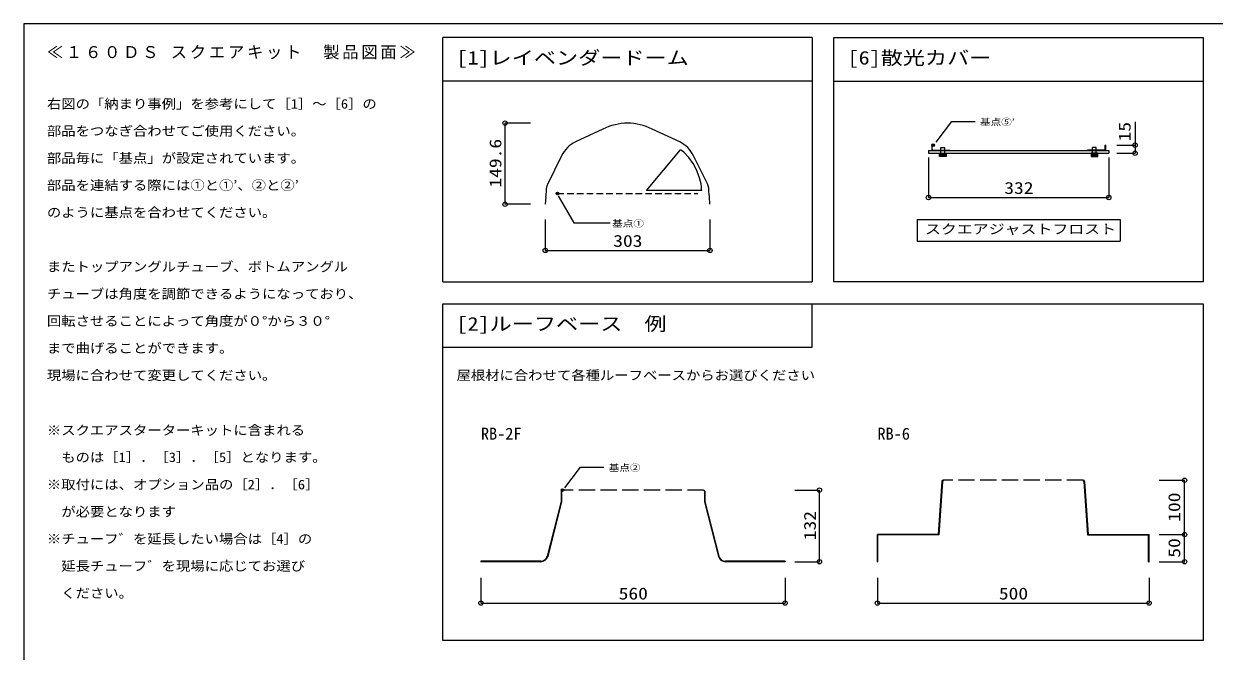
# Model space of a CAD drawing. Units: millimetres at full size, sheet at 1:10. Extents: x -2000 to 2000, y -1400 to 1400.
# Drawn here: x -2000 to 192, y 244 to 1400 of the extents above; entities that cross this region are included whole.
import ezdxf
from ezdxf.enums import TextEntityAlignment as Align

# ---------------------------------------------------------------- set-up
doc = ezdxf.new("R2010")
doc.units = ezdxf.units.MM
doc.header["$LTSCALE"] = 10
doc.header["$PDMODE"] = 32
doc.header["$PDSIZE"] = 5
doc.linetypes.add('DASHED1', pattern=[1.8, 1.2, -0.6])
doc.linetypes.add('DASHED3', pattern=[4, 3, -1])
for name, color, linetype in [('8-0', 7, 'Continuous'), ('F-8', 7, 'Continuous'), ('F-C', 7, 'Continuous'), ('F-E', 7, 'Continuous'), ('F-F', 7, 'Continuous')]:
    doc.layers.add(name, color=color, linetype=linetype)
doc.styles.add('ＭＳ ゴシック', font='')
doc.styles.get('ＭＳ ゴシック').set_extended_font_data('MS Gothic')

msp = doc.modelspace()

# ---------------------------------------------------------------- linework, layer by layer
at = {"layer": '8-0'}
msp.add_lwpolyline([(-2000, -1400), (2000, -1400), (2000, 1400), (-2000, 1400)], close=True, dxfattribs=at)
at = {"layer": 'F-8'}
for p, q in [((-1228.36, 924.46), (-1228.36, 1374.47)), ((-548.36, 1374.47), (-1228.36, 1374.47)), ((-548.36, 1374.47), (-548.36, 924.46)), ((171.64, 1374.47), (171.64, 924.46)), ((-548.36, 1294.47), (-1228.36, 1294.47)), ((-508.36, 1294.47), (171.64, 1294.47)), ((-1067.1, 1217.25), (-1114.24, 1217.25)), ((-1114.06, 1067.63), (-1114.06, 1217.25)), ((45.94, 1219.37), (45.94, 1161.46)), ((12.66, 1176.46), (46.12, 1176.46)), ((-334.36, 1153.69), (-334.36, 1080.06)), ((-2.36, 1153.69), (-2.36, 1080.06)), ((12.66, 1161.46), (46.12, 1161.46)), ((-334.36, 1080.06), (-2.36, 1080.06)), ((-1067.1, 1067.63), (-1114.24, 1067.63)), ((-1039.88, 1039.71), (-1039.88, 982.3)), ((-736.84, 1039.71), (-736.84, 982.3)), ((-1039.88, 982.48), (-736.84, 982.48)), ((-1228.36, 924.46), (-548.36, 924.46)), ((171.64, 924.46), (-508.36, 924.46)), ((-1228.36, 264.47), (-1228.36, 884.46)), ((-1228.36, 884.46), (171.64, 884.46)), ((171.64, 884.46), (171.64, 264.47)), ((90.63, 559.3), (137.32, 559.3)), ((137.14, 459.3), (137.14, 559.3)), ((-580.29, 541.3), (-534.9, 541.3)), ((-535.08, 409.3), (-535.08, 541.3)), ((90.57, 459.3), (137.32, 459.3)), ((90.63, 459.3), (137.32, 459.3)), ((137.14, 409.3), (137.14, 459.3)), ((-580.29, 409.3), (-534.9, 409.3)), ((90.57, 409.3), (137.32, 409.3)), ((-1158.36, 379.58), (-1158.36, 332.9)), ((-598.36, 379.58), (-598.36, 332.9)), ((-428.36, 379.58), (-428.36, 332.9)), ((71.64, 379.58), (71.64, 332.9)), ((-1158.36, 333.08), (-598.36, 333.08)), ((-428.36, 333.08), (71.64, 333.08)), ((171.64, 264.47), (-1228.36, 264.47))]:
    msp.add_line(p, q, dxfattribs=at)
for points in [[(-508.36, 924.46), (-508.36, 1374.47), (171.64, 1374.47)], [(-320.33, 1182.21), (-291.57, 1220.21), (-248.59, 1220.21)], [(-1016.09, 1083.29), (-987.32, 1033.46), (-920.34, 1033.46)], [(-1228.36, 804.46), (-548.36, 804.46), (-548.36, 884.46)], [(-1003.9, 545.49), (-975.13, 583.49), (-932.15, 583.49)]]:
    msp.add_lwpolyline(points, dxfattribs=at)
for centre in [(-1114.06, 1217.25), (45.94, 1176.46), (45.94, 1161.46), (-334.36, 1080.06), (-2.36, 1080.06), (-1114.06, 1067.63), (-1039.88, 982.48), (-736.84, 982.48), (137.14, 559.3), (-535.08, 541.3), (137.14, 459.3), (137.14, 459.3), (-535.08, 409.3), (137.14, 409.3), (-1158.36, 333.08), (-598.36, 333.08), (-428.36, 333.08), (71.64, 333.08)]:
    msp.add_circle(centre, 4, dxfattribs=at)
at = {"layer": 'F-C'}
for p, q in [((-334.36, 1166.46), (-2.36, 1166.46)), ((-328.36, 1176.46), (-328.36, 1168.26)), ((-328.36, 1176.46), (-327.51, 1176.46)), ((-327.51, 1168.31), (-327.51, 1176.46)), ((-326.56, 1166.46), (-295.36, 1166.46)), ((-326.51, 1167.31), (-295.36, 1167.31)), ((-311.36, 1172.46), (-304.36, 1172.46)), ((-311.36, 1161.46), (-311.36, 1172.46)), ((-304.36, 1161.46), (-304.36, 1172.46)), ((-295.36, 1167.31), (-295.36, 1166.46)), ((-41.36, 1167.31), (-41.36, 1166.46)), ((-10.21, 1167.31), (-41.36, 1167.31)), ((-10.16, 1166.46), (-41.36, 1166.46)), ((-25.36, 1172.46), (-32.36, 1172.46)), ((-32.36, 1161.46), (-32.36, 1172.46)), ((-25.36, 1161.46), (-25.36, 1172.46)), ((-9.21, 1168.31), (-9.21, 1176.46)), ((-8.36, 1176.46), (-9.21, 1176.46)), ((-8.36, 1176.46), (-8.36, 1168.26)), ((-2.36, 1166.46), (-2.36, 1161.46)), ((-313.86, 1155.46), (-313.86, 1161.46)), ((-313.86, 1161.46), (-301.86, 1161.46)), ((-301.86, 1155.46), (-313.86, 1155.46)), ((-312.86, 1155.46), (-312.86, 1161.46)), ((-311.86, 1155.46), (-311.86, 1161.46)), ((-310.86, 1155.46), (-310.86, 1161.46)), ((-309.86, 1155.46), (-309.86, 1161.46)), ((-308.86, 1155.46), (-308.86, 1161.46)), ((-307.86, 1155.46), (-307.86, 1161.46)), ((-306.86, 1161.46), (-306.86, 1155.46)), ((-305.86, 1161.46), (-305.86, 1155.46)), ((-304.86, 1161.46), (-304.86, 1155.46)), ((-303.86, 1161.46), (-303.86, 1155.46)), ((-302.86, 1161.46), (-302.86, 1155.46)), ((-301.86, 1161.46), (-301.86, 1155.46)), ((-34.86, 1161.46), (-34.86, 1155.46)), ((-22.86, 1161.46), (-34.86, 1161.46)), ((-34.86, 1155.46), (-22.86, 1155.46)), ((-33.86, 1161.46), (-33.86, 1155.46)), ((-32.86, 1161.46), (-32.86, 1155.46)), ((-31.86, 1161.46), (-31.86, 1155.46)), ((-30.86, 1161.46), (-30.86, 1155.46)), ((-29.86, 1161.46), (-29.86, 1155.46)), ((-28.86, 1155.46), (-28.86, 1161.46)), ((-27.86, 1155.46), (-27.86, 1161.46)), ((-26.86, 1155.46), (-26.86, 1161.46)), ((-25.86, 1155.46), (-25.86, 1161.46)), ((-24.86, 1155.46), (-24.86, 1161.46)), ((-23.86, 1155.46), (-23.86, 1161.46)), ((-22.86, 1155.46), (-22.86, 1161.46)), ((-355.25, 1039.71), (-355.25, 999.71)), ((-355.25, 999.71), (18.54, 999.71))]:
    msp.add_line(p, q, dxfattribs=at)
for points in [[(-334.36, 1166.46), (-334.36, 1161.46), (-2.36, 1161.46)], [(-355.25, 1039.71), (18.54, 1039.71), (18.54, 999.71)]]:
    msp.add_lwpolyline(points, dxfattribs=at)
for centre, radius, start, end in [((-326.56, 1168.26), 1.8, 180, 270), ((-326.51, 1168.31), 1, 180, 270), ((-10.21, 1168.31), 1, 270, 0), ((-10.16, 1168.26), 1.8, 270, 0)]:
    msp.add_arc(centre, radius, start, end, dxfattribs=at)
msp.add_point((-325.86, 1176.46), dxfattribs=at)
at = {"layer": 'F-E'}
for p, q in [((-933.73, 1206.22), (-984.34, 1182.52)), ((-792.48, 1182.52), (-843.08, 1206.22)), ((-853.48, 1092.97), (-790.68, 1168.14)), ((-784.91, 1163.44), (-790.68, 1168.14)), ((-775.64, 1153.64), (-784.91, 1163.44)), ((-1009.94, 1156.68), (-1035.88, 1103.79)), ((-767.69, 1142.74), (-775.64, 1153.64)), ((-761.21, 1130.9), (-767.69, 1142.74)), ((-740.93, 1103.79), (-766.87, 1156.68)), ((-756.3, 1118.34), (-761.21, 1130.9)), ((-753.03, 1105.25), (-756.3, 1118.34)), ((-752.48, 1100.35), (-753.03, 1105.25)), ((-752.07, 1095.43), (-752.48, 1100.35)), ((-1039.04, 1081.23), (-1039.88, 1067.63)), ((-1039.12, 1083.53), (-1039.26, 1081.23)), ((-1039.26, 1081.23), (-1039.04, 1081.23)), ((-1038.89, 1083.53), (-1039.12, 1083.53)), ((-1038.26, 1093.83), (-1038.89, 1083.53)), ((-751.94, 1092.97), (-853.48, 1092.97)), ((-751.94, 1092.97), (-752.07, 1095.43)), ((-737.92, 1083.53), (-738.56, 1093.83)), ((-737.69, 1083.53), (-737.92, 1083.53)), ((-737.78, 1081.23), (-737.55, 1081.23)), ((-736.94, 1067.63), (-737.78, 1081.23)), ((-737.55, 1081.23), (-737.69, 1083.53))]:
    msp.add_line(p, q, dxfattribs=at)
at = {"layer": 'F-E', "linetype": 'DASHED1'}
msp.add_line((-1017.62, 1087.46), (-759.2, 1087.46), dxfattribs=at)
at = {"layer": 'F-E'}
for points in [[(-888.41, 1217.18), (-894.27, 1216.88), (-900.09, 1216.27), (-905.84, 1215.36), (-911.53, 1214.14), (-917.17, 1212.62), (-922.75, 1210.79), (-928.27, 1208.66), (-933.73, 1206.22)], [(-843.08, 1206.22), (-848.55, 1208.66), (-854.07, 1210.79), (-859.65, 1212.62), (-865.28, 1214.14), (-870.98, 1215.36), (-876.73, 1216.27), (-882.54, 1216.88), (-888.41, 1217.18)], [(-984.34, 1182.52), (-988.41, 1180.4), (-992.23, 1177.96), (-995.81, 1175.2), (-999.14, 1172.13), (-1002.21, 1168.74), (-1005.04, 1165.04), (-1007.62, 1161.02), (-1009.94, 1156.68)], [(-766.87, 1156.68), (-769.2, 1161.02), (-771.78, 1165.04), (-774.6, 1168.74), (-777.68, 1172.13), (-781, 1175.2), (-784.58, 1177.96), (-788.4, 1180.4), (-792.48, 1182.52)], [(-1037.81, 1097.8), (-1037.9, 1097.31), (-1037.98, 1096.82), (-1038.05, 1096.32), (-1038.11, 1095.83), (-1038.16, 1095.33), (-1038.2, 1094.83), (-1038.23, 1094.33), (-1038.26, 1093.83)], [(-1035.88, 1103.79), (-1036.2, 1103.07), (-1036.5, 1102.34), (-1036.77, 1101.61), (-1037.03, 1100.87), (-1037.26, 1100.11), (-1037.46, 1099.35), (-1037.65, 1098.58), (-1037.81, 1097.8)], [(-739.01, 1097.8), (-739.17, 1098.58), (-739.35, 1099.35), (-739.56, 1100.11), (-739.79, 1100.87), (-740.04, 1101.61), (-740.31, 1102.34), (-740.61, 1103.07), (-740.93, 1103.79)], [(-738.56, 1093.83), (-738.58, 1094.33), (-738.61, 1094.83), (-738.65, 1095.33), (-738.71, 1095.83), (-738.77, 1096.32), (-738.84, 1096.82), (-738.92, 1097.31), (-739.01, 1097.8)]]:
    msp.add_lwpolyline(points, dxfattribs=at)
msp.add_point((-1017.62, 1087.46), dxfattribs=at)
at = {"layer": 'F-F'}
for p, q in [((-309.85, 556.97), (-316.36, 459.3)), ((-308.65, 556.89), (-315.21, 458.5)), ((-307.35, 559.3), (-307.35, 558.1)), ((-49.36, 559.3), (-49.36, 558.1)), ((-48.07, 556.89), (-41.51, 458.5)), ((-46.87, 556.97), (-40.36, 459.3)), ((-1010.5, 539.34), (-1010.5, 520.18)), ((-1009.79, 539.34), (-1009.79, 520.18)), ((-1008.36, 540.59), (-1008.36, 541.3)), ((-748.36, 540.59), (-748.36, 541.3)), ((-746.92, 539.34), (-746.92, 520.18)), ((-746.21, 539.34), (-746.21, 520.18)), ((-1010.53, 519.88), (-1036.13, 419.33)), ((-1009.84, 519.71), (-1035.44, 419.15)), ((-746.87, 519.71), (-721.27, 419.15)), ((-746.18, 519.88), (-720.58, 419.33)), ((-428.36, 409.3), (-428.36, 459.3)), ((-316.36, 459.3), (-428.36, 459.3)), ((-427.56, 409.3), (-427.56, 458.5)), ((-315.21, 458.5), (-427.56, 458.5)), ((-41.51, 458.5), (70.84, 458.5)), ((-40.36, 459.3), (71.64, 459.3)), ((70.84, 409.3), (70.84, 458.5)), ((71.64, 409.3), (71.64, 459.3)), ((-1158.36, 410.01), (-1158.36, 409.3)), ((-1048.36, 410.01), (-1158.36, 410.01)), ((-1048.36, 409.3), (-1158.36, 409.3)), ((-598.36, 410.01), (-708.36, 410.01)), ((-598.36, 409.3), (-708.36, 409.3)), ((-598.36, 410.01), (-598.36, 409.3)), ((-428.36, 409.3), (-427.56, 409.3)), ((70.84, 409.3), (71.64, 409.3))]:
    msp.add_line(p, q, dxfattribs=at)
at = {"layer": 'F-F', "linetype": 'DASHED3'}
for p, q in [((-49.36, 559.3), (-307.35, 559.3)), ((-748.36, 541.3), (-1008.36, 541.3))]:
    msp.add_line(p, q, dxfattribs=at)
at = {"layer": 'F-F'}
for centre, radius, start, end in [((-307.35, 556.8), 2.5, 90, 176.18593), ((-307.35, 556.8), 1.3, 90, 176.18593), ((-49.36, 556.8), 2.5, 3.81407, 90), ((-49.36, 556.8), 1.3, 3.81407, 90), ((-1008.36, 539.16), 2.14, 90, 175.15273), ((-1008.36, 539.16), 1.43, 90, 175.15273), ((-748.36, 539.16), 2.14, 4.84727, 90), ((-748.36, 539.16), 1.43, 4.84727, 90), ((-1012.02, 520.18), 1.52, 348.92516, 0), ((-1012.02, 520.18), 2.23, 348.92516, 0), ((-744.69, 520.18), 2.23, 180, 191.07484), ((-744.69, 520.18), 1.52, 180, 191.07484), ((-1048.36, 422.69), 12.68, 270, 344.62252), ((-1048.36, 422.69), 13.39, 270, 344.62252), ((-708.36, 422.69), 13.39, 195.37748, 270), ((-708.36, 422.69), 12.68, 195.37748, 270)]:
    msp.add_arc(centre, radius, start, end, dxfattribs=at)
msp.add_point((-1008.36, 541.3), dxfattribs=at)

# ---------------------------------------------------------------- texts
at = {"layer": 'F-8', "style": 'ＭＳ ゴシック'}
for s, height, width, p in [('[1]レイベンダードーム', 24.89, 1.2, (-1203.36, 1317.49)), ('[6]散光カバー', 24.89, 1.2, (-483.36, 1317.49)), ('右図の「納まり事例」を参考にして［1］～［6］の', 17.6, 1.1, (-1957.47, 1238.56)), ('部品をつなぎ合わせてご使用ください。', 17.6, 1.1, (-1957.47, 1188.56)), ('基点⑤’', 11.94, 1.2, (-239.59, 1209.44)), ('部品毎に「基点」が設定されています。', 17.6, 1.1, (-1957.47, 1138.56)), ('部品を連結する際には①と①’、②と②’', 17.6, 1.1, (-1957.47, 1088.56)), ('332', 21.99, 1.2, (-194.83, 1080.06)), ('のように基点を合わせてください。', 17.6, 1.1, (-1957.47, 1038.56)), ('基点①', 11.94, 1.2, (-916.82, 1022.69)), ('303', 21.99, 1.2, (-914.83, 982.57)), ('またトップアングルチューブ、ボトムアングル', 17.6, 1.1, (-1957.47, 938.56)), ('チューブは角度を調節できるようになっており、', 17.6, 1.1, (-1957.47, 888.56)), ('回転させることによって角度が０°から３０°', 17.6, 1.1, (-1957.47, 838.56)), ('[2]ルーフベース\u3000例', 24.89, 1.2, (-1203.36, 827.49)), ('まで曲げることができます。', 17.6, 1.1, (-1957.47, 788.56)), ('現場に合わせて変更してください。', 17.6, 1.1, (-1957.47, 738.56)), ('屋根材に合わせて各種ルーフベースからお選びください', 17.6, 1.1, (-1203.36, 738.64)), ('※スクエアスターターキットに含まれる', 17.6, 1.1, (-1957.47, 637.34)), ('\u3000ものは［1］．［3］．［5］となります。', 17.6, 1.1, (-1957.47, 587.61)), ('基点②', 11.94, 1.2, (-923.15, 572.72)), ('※取付には、オプション品の［2］．［6］', 17.6, 1.1, (-1957.47, 537.34)), ('\u3000が必要となります', 17.6, 1.1, (-1957.47, 487.34)), ('※チューフ゛を延長したい場合は［4］の', 17.6, 1.1, (-1957.47, 437.34)), ('\u3000延長チューフ゛を現場に応じてお選び', 17.6, 1.1, (-1957.47, 387.34)), ('\u3000ください。', 17.6, 1.1, (-1957.47, 337.34)), ('560', 21.99, 1.2, (-904.83, 333.08)), ('500', 21.99, 1.2, (-204.83, 333.08))]:
    msp.add_text(s, height=height, dxfattribs=dict(at, width=width)).set_placement(p, align=Align.BOTTOM_LEFT)
at = {"layer": 'F-8', "style": 'ＭＳ ゴシック', "width": 1.2}
for s, p in [('15', (44.31, 1183.43)), ('149.6', (-1114.15, 1098.32)), ('100', (135.71, 482.83)), ('132', (-535.17, 448.83)), ('50', (135.71, 416.65))]:
    msp.add_text(s, height=21.99, rotation=90, dxfattribs=at).set_placement(p, align=Align.BOTTOM_LEFT)
at = {"layer": 'F-8', "style": 'ＭＳ ゴシック'}
for s, p in [('RB-2F', (-1158.36, 627.47)), ('RB-6', (-428.36, 627.47))]:
    msp.add_text(s, height=21.99, dxfattribs=at).set_placement(p, align=Align.BOTTOM_LEFT)
at = {"layer": 'F-8', "insert": (-1957.47, 1334.47), "char_height": 21.99, "attachment_point": 7, "style": 'ＭＳ ゴシック'}
msp.add_mtext('\\T1.17;≪１６０ＤＳ\\~スクエアキット\u3000製品図面≫', dxfattribs=at)
at = {"layer": 'F-C', "style": 'ＭＳ ゴシック', "width": 1.2}
msp.add_text('スクエアジャストフロスト', height=17.91, dxfattribs=at).set_placement((-340.82, 1007.5), align=Align.BOTTOM_LEFT)

doc.saveas('drawing.dxf')
